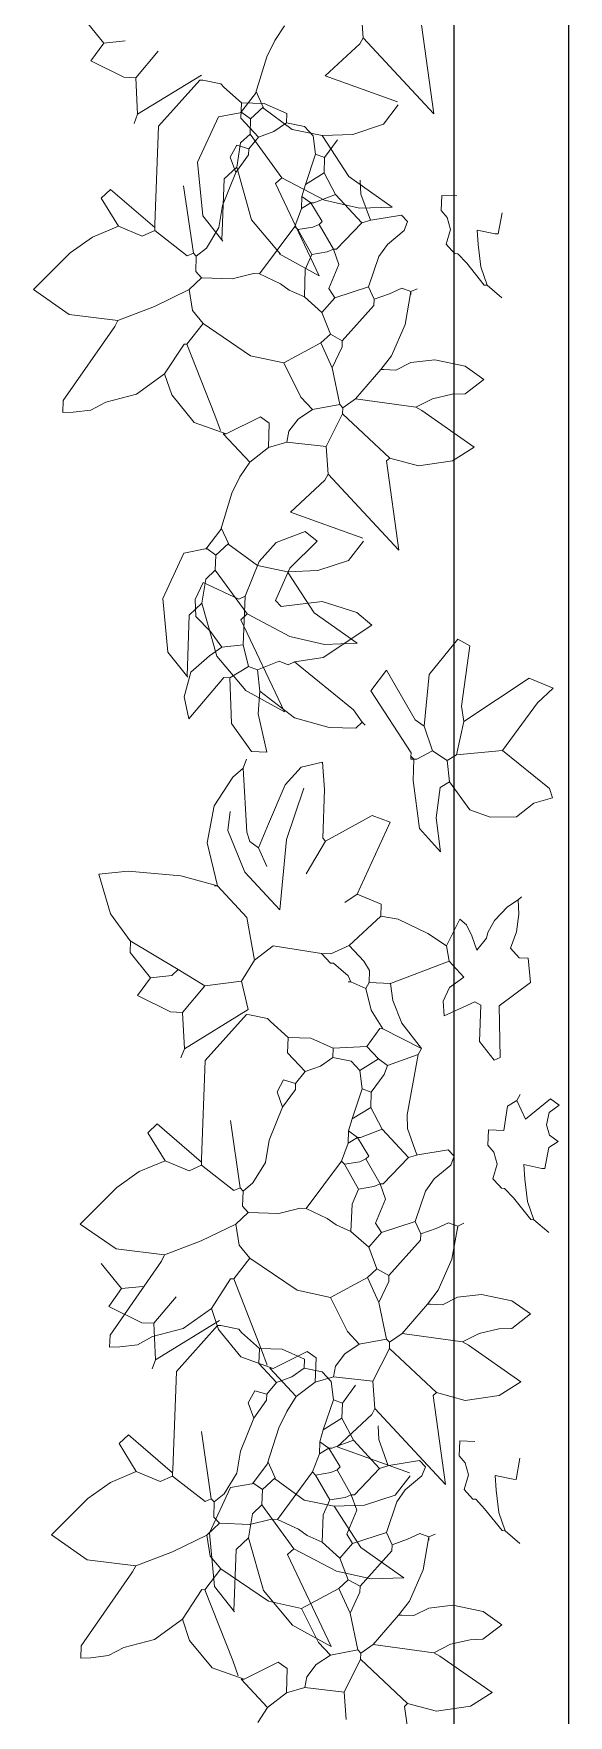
# Model space of a CAD drawing. Header units: millimetres. Extents: x 2667 to 2848, y -1 to 1765.
# Drawn here: x 2814.535 to 2815.001, y 1743.552 to 1745.02 of the extents above; entities that cross this region are included whole.
import ezdxf

# ---------------------------------------------------------------- set-up
doc = ezdxf.new("R2010")
doc.units = ezdxf.units.MM
doc.layers.add('PROIEZIONI', color=145, linetype='Continuous')
doc.layers.add('VERDE_giardino', color=74, linetype='Continuous', lineweight=9)

msp = doc.modelspace()

# ---------------------------------------------------------------- linework, layer by layer
at = {"layer": 'PROIEZIONI'}
for p, q in [((2814.9014, 1754.3571), (2814.9014, 1736.621)), ((2815.0014, 1754.3571), (2815.0014, 1736.621)), ((2814.9014, 1744.9036), (2814.9014, 1727.1674)), ((2815.0014, 1744.9036), (2815.0014, 1727.1674))]:
    msp.add_line(p, q, dxfattribs=at)
at = {"layer": 'VERDE_giardino'}
for p, q in [((2814.5959, 1745.0112), (2814.5782, 1745.0331)), ((2814.7536, 1745.0264), (2814.7452, 1745.0134)), ((2814.8205, 1745.0398), (2814.8222, 1745.0159)), ((2814.8839, 1744.9496), (2814.8731, 1745.0273)), ((2814.5959, 1745.0112), (2814.6146, 1745.0132)), ((2814.7452, 1745.0134), (2814.7382, 1744.9992)), ((2814.8194, 1745.0107), (2814.8222, 1745.0159)), ((2814.8222, 1745.0159), (2814.8839, 1744.9496)), ((2814.5959, 1745.0112), (2814.5848, 1744.9957)), ((2814.624, 1744.981), (2814.6434, 1745.0042)), ((2814.7382, 1744.9992), (2814.7283, 1744.9674)), ((2814.7892, 1744.9826), (2814.8194, 1745.0107)), ((2814.5848, 1744.9957), (2814.6134, 1744.9814)), ((2814.6255, 1744.9491), (2814.6813, 1744.9834)), ((2814.8523, 1744.9599), (2814.7892, 1744.9826)), ((2814.6134, 1744.9814), (2814.624, 1744.981)), ((2814.624, 1744.981), (2814.6255, 1744.9491)), ((2814.6797, 1744.979), (2814.6437, 1744.9389)), ((2814.6823, 1744.9789), (2814.6797, 1744.979)), ((2814.6823, 1744.9789), (2814.6981, 1744.9756)), ((2814.6981, 1744.9756), (2814.7007, 1744.9729)), ((2814.7007, 1744.9729), (2814.7161, 1744.9591)), ((2814.7289, 1744.9691), (2814.7351, 1744.9554)), ((2814.7283, 1744.9674), (2814.7154, 1744.9503)), ((2814.7161, 1744.9591), (2814.7156, 1744.9458)), ((2814.7161, 1744.9591), (2814.736, 1744.9584)), ((2814.7351, 1744.9554), (2814.7241, 1744.9452)), ((2814.7604, 1744.936), (2814.7345, 1744.955)), ((2814.736, 1744.9584), (2814.7556, 1744.9497)), ((2814.84, 1744.9404), (2814.8528, 1744.9574)), ((2814.6255, 1744.9491), (2814.6226, 1744.9412)), ((2814.6437, 1744.9389), (2814.6406, 1744.853)), ((2814.6962, 1744.947), (2814.6779, 1744.9074)), ((2814.6962, 1744.947), (2814.7164, 1744.9508)), ((2814.7156, 1744.9458), (2814.7309, 1744.9293)), ((2814.7164, 1744.9508), (2814.7241, 1744.9452)), ((2814.7236, 1744.9319), (2814.7241, 1744.9452)), ((2814.7444, 1744.9342), (2814.7553, 1744.9417)), ((2814.7553, 1744.9417), (2814.7556, 1744.9497)), ((2814.7553, 1744.9417), (2814.7711, 1744.9385)), ((2814.7711, 1744.9385), (2814.7787, 1744.9303)), ((2814.8132, 1744.9316), (2814.84, 1744.9404)), ((2814.712, 1744.9031), (2814.7154, 1744.9243)), ((2814.7154, 1744.9243), (2814.7236, 1744.9319)), ((2814.7226, 1744.919), (2814.7309, 1744.9293)), ((2814.7236, 1744.9319), (2814.7514, 1744.8937)), ((2814.7309, 1744.9293), (2814.7444, 1744.9342)), ((2814.7867, 1744.9307), (2814.7604, 1744.936)), ((2814.7787, 1744.9303), (2814.7808, 1744.9143)), ((2814.7867, 1744.9307), (2814.8132, 1744.9316)), ((2814.8098, 1744.8948), (2814.7867, 1744.9307)), ((2814.7887, 1744.9113), (2814.7999, 1744.9268)), ((2814.7064, 1744.9117), (2814.7121, 1744.9221)), ((2814.7112, 1744.8982), (2814.7064, 1744.9117)), ((2814.7112, 1744.8982), (2814.7224, 1744.9137)), ((2814.7121, 1744.9221), (2814.7226, 1744.919)), ((2814.7224, 1744.9137), (2814.7226, 1744.919)), ((2814.7719, 1744.888), (2814.7808, 1744.9143)), ((2814.7808, 1744.9143), (2814.7887, 1744.9113)), ((2814.7882, 1744.8981), (2814.7887, 1744.9113)), ((2814.6779, 1744.9074), (2814.6823, 1744.8606)), ((2814.6996, 1744.8694), (2814.7112, 1744.8982)), ((2814.701, 1744.8929), (2814.712, 1744.9031)), ((2814.7249, 1744.8571), (2814.712, 1744.9031)), ((2814.7719, 1744.888), (2814.7882, 1744.8981)), ((2814.7882, 1744.8981), (2814.7981, 1744.8791)), ((2814.8475, 1744.8682), (2814.8098, 1744.8948)), ((2814.5937, 1744.876), (2814.6019, 1744.8836)), ((2814.6019, 1744.8836), (2814.6405, 1744.8504)), ((2814.6742, 1744.8279), (2814.6657, 1744.8866)), ((2814.699, 1744.8394), (2814.701, 1744.8929)), ((2814.7514, 1744.8937), (2814.7459, 1744.8886)), ((2814.7459, 1744.8886), (2814.784, 1744.8083)), ((2814.7514, 1744.8937), (2814.7887, 1744.8742)), ((2814.7689, 1744.8775), (2814.7719, 1744.888)), ((2814.8198, 1744.8916), (2814.8204, 1744.8795)), ((2814.6087, 1744.8515), (2814.5937, 1744.876)), ((2814.6996, 1744.8694), (2814.6963, 1744.8502)), ((2814.7626, 1744.8512), (2814.7685, 1744.8669)), ((2814.7685, 1744.8669), (2814.7689, 1744.8775)), ((2814.7685, 1744.8669), (2814.7766, 1744.8719)), ((2814.7689, 1744.8775), (2814.7766, 1744.8719)), ((2814.7766, 1744.8719), (2814.7866, 1744.8557)), ((2814.7766, 1744.8719), (2814.7793, 1744.8718)), ((2814.7793, 1744.8718), (2814.7981, 1744.8791)), ((2814.7887, 1744.8742), (2814.819, 1744.8673)), ((2814.7981, 1744.8791), (2814.8211, 1744.8544)), ((2814.819, 1744.8673), (2814.8475, 1744.8682)), ((2814.8204, 1744.8795), (2814.8286, 1744.8566)), ((2814.8905, 1744.8651), (2814.891, 1744.8784)), ((2814.8956, 1744.8591), (2814.8905, 1744.8651)), ((2814.891, 1744.8784), (2814.9042, 1744.8779)), ((2814.5862, 1744.842), (2814.6087, 1744.8515)), ((2814.6087, 1744.8515), (2814.6296, 1744.8428)), ((2814.6404, 1744.8477), (2814.6405, 1744.8504)), ((2814.6405, 1744.8504), (2814.6406, 1744.853)), ((2814.6823, 1744.8606), (2814.6998, 1744.8385)), ((2814.7503, 1744.827), (2814.7249, 1744.8571)), ((2814.7319, 1744.8099), (2814.7626, 1744.8512)), ((2814.7626, 1744.8512), (2814.7652, 1744.8485)), ((2814.7652, 1744.8485), (2814.7785, 1744.8507)), ((2814.7785, 1744.8507), (2814.7839, 1744.8531)), ((2814.7866, 1744.8557), (2814.7839, 1744.8531)), ((2814.7839, 1744.8531), (2814.7964, 1744.8314)), ((2814.799, 1744.8313), (2814.8211, 1744.8544)), ((2814.8211, 1744.8544), (2814.8291, 1744.8568)), ((2814.8291, 1744.8568), (2814.8558, 1744.8611)), ((2814.8558, 1744.8611), (2814.8609, 1744.8556)), ((2814.8609, 1744.8556), (2814.858, 1744.8478)), ((2814.8986, 1744.8486), (2814.8956, 1744.8591)), ((2814.9402, 1744.8448), (2814.9435, 1744.8632)), ((2814.5666, 1744.8281), (2814.5862, 1744.842)), ((2814.6296, 1744.8428), (2814.6404, 1744.8477)), ((2814.6404, 1744.8477), (2814.6688, 1744.8255)), ((2814.6963, 1744.8502), (2814.6855, 1744.8323)), ((2814.7652, 1744.8485), (2814.7776, 1744.8268)), ((2814.8435, 1744.8356), (2814.836, 1744.825)), ((2814.858, 1744.8478), (2814.8435, 1744.8356)), ((2814.8947, 1744.8358), (2814.8986, 1744.8486)), ((2814.8998, 1744.8303), (2814.8947, 1744.8358)), ((2814.9217, 1744.8481), (2814.9375, 1744.8449)), ((2814.9228, 1744.8355), (2814.9217, 1744.8481)), ((2814.9375, 1744.8449), (2814.9402, 1744.8448)), ((2814.5348, 1744.7963), (2814.5666, 1744.8281)), ((2814.6688, 1744.8255), (2814.6742, 1744.8279)), ((2814.6742, 1744.8279), (2814.6767, 1744.8252)), ((2814.6767, 1744.8252), (2814.6762, 1744.8119)), ((2814.6855, 1744.8323), (2814.6767, 1744.8252)), ((2814.749, 1744.8275), (2814.784, 1744.8083)), ((2814.7718, 1744.8137), (2814.7776, 1744.8268)), ((2814.7776, 1744.8268), (2814.791, 1744.829)), ((2814.791, 1744.829), (2814.7964, 1744.8314)), ((2814.7964, 1744.8314), (2814.8012, 1744.818)), ((2814.7964, 1744.8314), (2814.799, 1744.8313)), ((2814.836, 1744.825), (2814.827, 1744.7985)), ((2814.8998, 1744.8303), (2814.9024, 1744.8276)), ((2814.9024, 1744.8276), (2814.905, 1744.8275)), ((2814.905, 1744.8275), (2814.9127, 1744.8192)), ((2814.9249, 1744.8159), (2814.9228, 1744.8355)), ((2814.6704, 1744.7962), (2814.6813, 1744.8064)), ((2814.6762, 1744.8119), (2814.6813, 1744.8064)), ((2814.6813, 1744.8064), (2814.7079, 1744.8055)), ((2814.7079, 1744.8055), (2814.7266, 1744.8101)), ((2814.7266, 1744.8101), (2814.7319, 1744.8099)), ((2814.7319, 1744.8099), (2814.7502, 1744.8013)), ((2814.771, 1744.7899), (2814.7718, 1744.8137)), ((2814.8012, 1744.818), (2814.7925, 1744.7971)), ((2814.9127, 1744.8192), (2814.9279, 1744.8001)), ((2814.9306, 1744.8), (2814.9249, 1744.8159)), ((2814.5659, 1744.7745), (2814.5348, 1744.7963)), ((2814.6704, 1744.7962), (2814.6402, 1744.7815)), ((2814.6733, 1744.7779), (2814.6704, 1744.7962)), ((2814.7502, 1744.8013), (2814.7579, 1744.7957)), ((2814.7579, 1744.7957), (2814.771, 1744.7899)), ((2814.7925, 1744.7971), (2814.7975, 1744.7889)), ((2814.7975, 1744.7889), (2814.827, 1744.7985)), ((2814.827, 1744.7985), (2814.8319, 1744.7877)), ((2814.8319, 1744.7877), (2814.8454, 1744.7925)), ((2814.8454, 1744.7925), (2814.8562, 1744.7974)), ((2814.8562, 1744.7974), (2814.864, 1744.7945)), ((2814.859, 1744.7657), (2814.864, 1744.7945)), ((2814.8639, 1744.7918), (2814.864, 1744.7945)), ((2814.864, 1744.7945), (2814.8694, 1744.7969)), ((2814.9279, 1744.8001), (2814.9306, 1744.8)), ((2814.9306, 1744.8), (2814.9434, 1744.7889)), ((2814.6402, 1744.7815), (2814.6083, 1744.7693)), ((2814.6826, 1744.7666), (2814.6733, 1744.7779)), ((2814.771, 1744.7899), (2814.7864, 1744.7761)), ((2814.7864, 1744.7761), (2814.7975, 1744.7889)), ((2814.8041, 1744.7515), (2814.8317, 1744.7824)), ((2814.8317, 1744.7824), (2814.8319, 1744.7877)), ((2814.5607, 1744.6994), (2814.6055, 1744.7641)), ((2814.6083, 1744.7693), (2814.5659, 1744.7745)), ((2814.6055, 1744.7641), (2814.6083, 1744.7693)), ((2814.6686, 1744.7485), (2814.6826, 1744.7666)), ((2814.6826, 1744.7666), (2814.724, 1744.7385)), ((2814.7864, 1744.7761), (2814.7937, 1744.7572)), ((2814.847, 1744.7385), (2814.859, 1744.7657)), ((2814.6491, 1744.7227), (2814.666, 1744.7486)), ((2814.666, 1744.7486), (2814.6686, 1744.7485)), ((2814.6686, 1744.7485), (2814.6929, 1744.6866)), ((2814.753, 1744.7322), (2814.7854, 1744.7496)), ((2814.7854, 1744.7496), (2814.7937, 1744.7572)), ((2814.7854, 1744.7496), (2814.7953, 1744.728)), ((2814.7937, 1744.7572), (2814.8041, 1744.7515)), ((2814.8039, 1744.7462), (2814.8041, 1744.7515)), ((2814.724, 1744.7385), (2814.753, 1744.7322)), ((2814.7953, 1744.728), (2814.8039, 1744.7462)), ((2814.8377, 1744.7264), (2814.847, 1744.7385)), ((2814.8849, 1744.7348), (2814.8639, 1744.7324)), ((2814.9113, 1744.7294), (2814.8849, 1744.7348)), ((2814.6246, 1744.705), (2814.6491, 1744.7227)), ((2814.6553, 1744.7042), (2814.6491, 1744.7227)), ((2814.753, 1744.7322), (2814.7678, 1744.7024)), ((2814.7953, 1744.728), (2814.802, 1744.6959)), ((2814.8155, 1744.7007), (2814.8377, 1744.7264)), ((2814.8377, 1744.7264), (2814.8403, 1744.7263)), ((2814.8509, 1744.7259), (2814.8403, 1744.7263)), ((2814.8639, 1744.7324), (2814.8509, 1744.7259)), ((2814.9276, 1744.7178), (2814.9113, 1744.7294)), ((2814.5978, 1744.698), (2814.6246, 1744.705)), ((2814.6748, 1744.6803), (2814.6553, 1744.7042)), ((2814.8827, 1744.7009), (2814.9, 1744.7048)), ((2814.9, 1744.7048), (2814.9112, 1744.7052)), ((2814.9276, 1744.7178), (2814.9112, 1744.7052)), ((2814.5603, 1744.6888), (2814.5607, 1744.6994)), ((2814.5692, 1744.6891), (2814.5603, 1744.6888)), ((2814.5846, 1744.6909), (2814.5692, 1744.6891)), ((2814.5978, 1744.698), (2814.5846, 1744.6909)), ((2814.778, 1744.6914), (2814.7656, 1744.6831)), ((2814.7678, 1744.7024), (2814.778, 1744.6914)), ((2814.778, 1744.6914), (2814.802, 1744.6959)), ((2814.802, 1744.6959), (2814.8046, 1744.6931)), ((2814.8044, 1744.6878), (2814.8046, 1744.6931)), ((2814.8046, 1744.6931), (2814.8155, 1744.7007)), ((2814.8155, 1744.7007), (2814.8683, 1744.6935)), ((2814.8683, 1744.6935), (2814.8827, 1744.7009)), ((2814.8683, 1744.6935), (2814.8735, 1744.6906)), ((2814.8735, 1744.6906), (2814.9192, 1744.6586)), ((2814.7029, 1744.6703), (2814.6748, 1744.6803)), ((2814.6929, 1744.6866), (2814.6977, 1744.6731)), ((2814.7029, 1744.6703), (2814.7327, 1744.6851)), ((2814.7327, 1744.6851), (2814.7404, 1744.6795)), ((2814.7404, 1744.6795), (2814.7396, 1744.6583)), ((2814.7656, 1744.6831), (2814.7575, 1744.6725)), ((2814.7901, 1744.6592), (2814.8044, 1744.6878)), ((2814.8044, 1744.6878), (2814.8455, 1744.6492)), ((2814.7003, 1744.6704), (2814.7233, 1744.6457)), ((2814.7003, 1744.6704), (2814.7029, 1744.6703)), ((2814.7396, 1744.6583), (2814.7557, 1744.6631)), ((2814.7575, 1744.6725), (2814.7557, 1744.6631)), ((2814.7557, 1744.6631), (2814.7901, 1744.6592)), ((2814.7233, 1744.6457), (2814.7148, 1744.6327)), ((2814.7233, 1744.6457), (2814.7396, 1744.6583)), ((2814.7901, 1744.6592), (2814.7919, 1744.6352)), ((2814.8427, 1744.6466), (2814.8455, 1744.6492)), ((2814.8535, 1744.5689), (2814.8427, 1744.6466)), ((2814.8706, 1744.6424), (2814.8455, 1744.6492)), ((2814.9002, 1744.6468), (2814.8706, 1744.6424)), ((2814.9192, 1744.6586), (2814.9002, 1744.6468)), ((2814.7148, 1744.6327), (2814.7078, 1744.6185)), ((2814.789, 1744.63), (2814.7919, 1744.6352)), ((2814.7919, 1744.6352), (2814.8535, 1744.5689)), ((2814.7078, 1744.6185), (2814.698, 1744.5867)), ((2814.7588, 1744.6019), (2814.789, 1744.63)), ((2814.822, 1744.5793), (2814.7588, 1744.6019)), ((2814.698, 1744.5867), (2814.6851, 1744.5696)), ((2814.6985, 1744.5884), (2814.7048, 1744.5747)), ((2814.7048, 1744.5747), (2814.6938, 1744.5645)), ((2814.73, 1744.5553), (2814.7042, 1744.5743)), ((2814.7464, 1744.5754), (2814.7317, 1744.5589)), ((2814.7718, 1744.585), (2814.7464, 1744.5754)), ((2814.7583, 1744.5531), (2814.7821, 1744.5767)), ((2814.7821, 1744.5767), (2814.7718, 1744.585)), ((2814.8096, 1744.5597), (2814.8225, 1744.5767)), ((2814.6658, 1744.5663), (2814.6475, 1744.5267)), ((2814.6658, 1744.5663), (2814.686, 1744.5701)), ((2814.686, 1744.5701), (2814.6938, 1744.5645)), ((2814.6933, 1744.5512), (2814.6938, 1744.5645)), ((2814.7317, 1744.5589), (2814.7193, 1744.5286)), ((2814.7828, 1744.551), (2814.8096, 1744.5597)), ((2814.6816, 1744.5225), (2814.685, 1744.5436)), ((2814.685, 1744.5436), (2814.6933, 1744.5512)), ((2814.6933, 1744.5512), (2814.7211, 1744.5131)), ((2814.7563, 1744.55), (2814.73, 1744.5553)), ((2814.7457, 1744.525), (2814.7583, 1744.5531)), ((2814.7563, 1744.55), (2814.7828, 1744.551)), ((2814.7795, 1744.5141), (2814.7563, 1744.55)), ((2814.6826, 1744.5405), (2814.6756, 1744.5256)), ((2814.6826, 1744.5405), (2814.7139, 1744.5261)), ((2814.7139, 1744.5261), (2814.7193, 1744.5286)), ((2814.7177, 1744.4862), (2814.7193, 1744.5286)), ((2814.6475, 1744.5267), (2814.6519, 1744.4799)), ((2814.6706, 1744.5122), (2814.6816, 1744.5225)), ((2814.6756, 1744.5256), (2814.6764, 1744.511)), ((2814.6946, 1744.4764), (2814.6816, 1744.5225)), ((2814.7211, 1744.5131), (2814.7156, 1744.508)), ((2814.7211, 1744.5131), (2814.7583, 1744.4935)), ((2814.7457, 1744.525), (2814.7508, 1744.5195)), ((2814.7866, 1744.524), (2814.7508, 1744.5195)), ((2814.8172, 1744.4875), (2814.7795, 1744.5141)), ((2814.8169, 1744.5144), (2814.7866, 1744.524)), ((2814.8298, 1744.5033), (2814.8169, 1744.5144)), ((2814.6687, 1744.4587), (2814.6706, 1744.5122)), ((2814.6764, 1744.511), (2814.689, 1744.4978)), ((2814.7156, 1744.508), (2814.7537, 1744.4277)), ((2814.7874, 1744.4752), (2814.8298, 1744.5033)), ((2814.6991, 1744.4842), (2814.6882, 1744.4766)), ((2814.689, 1744.4978), (2814.6991, 1744.4842)), ((2814.6991, 1744.4842), (2814.7177, 1744.4862)), ((2814.7177, 1744.4862), (2814.7224, 1744.4674)), ((2814.7583, 1744.4935), (2814.7886, 1744.4866)), ((2814.7886, 1744.4866), (2814.8172, 1744.4875)), ((2814.8799, 1744.4602), (2814.9049, 1744.4911)), ((2814.9049, 1744.4911), (2814.9153, 1744.4854)), ((2814.9153, 1744.4854), (2814.908, 1744.4326)), ((2814.6519, 1744.4799), (2814.6694, 1744.4579)), ((2814.6882, 1744.4766), (2814.672, 1744.4624)), ((2814.7199, 1744.4463), (2814.6946, 1744.4764)), ((2814.7302, 1744.4645), (2814.749, 1744.4718)), ((2814.749, 1744.4718), (2814.7569, 1744.4688)), ((2814.7569, 1744.4688), (2814.7623, 1744.4713)), ((2814.7623, 1744.4713), (2814.7874, 1744.4752)), ((2814.7623, 1744.4713), (2814.8139, 1744.4296)), ((2814.672, 1744.4624), (2814.6661, 1744.4407)), ((2814.6703, 1744.4216), (2814.7008, 1744.4576)), ((2814.7008, 1744.4576), (2814.7061, 1744.4574)), ((2814.7061, 1744.4574), (2814.7224, 1744.4674)), ((2814.7061, 1744.4574), (2814.7073, 1744.4175)), ((2814.7224, 1744.4674), (2814.7302, 1744.4645)), ((2814.7302, 1744.4645), (2814.7322, 1744.4458)), ((2814.8289, 1744.4461), (2814.8428, 1744.4642)), ((2814.8428, 1744.4642), (2814.8678, 1744.4208)), ((2814.8756, 1744.4152), (2814.8799, 1744.4602)), ((2814.9102, 1744.4193), (2814.9673, 1744.457)), ((2814.9673, 1744.457), (2814.9882, 1744.4483)), ((2814.6661, 1744.4407), (2814.6703, 1744.4216)), ((2814.7187, 1744.4468), (2814.7537, 1744.4277)), ((2814.7322, 1744.4458), (2814.7307, 1744.4261)), ((2814.7322, 1744.4458), (2814.7625, 1744.4225)), ((2814.8289, 1744.4461), (2814.8641, 1744.3918)), ((2814.9745, 1744.4355), (2814.9882, 1744.4483)), ((2814.7307, 1744.4261), (2814.7382, 1744.3925)), ((2814.8139, 1744.4296), (2814.8214, 1744.4187)), ((2814.908, 1744.4326), (2814.9102, 1744.4193)), ((2814.9438, 1744.3941), (2814.9745, 1744.4355)), ((2814.7073, 1744.4175), (2814.725, 1744.393)), ((2814.7625, 1744.4225), (2814.7928, 1744.4141)), ((2814.7928, 1744.4141), (2814.8159, 1744.4136)), ((2814.8159, 1744.4136), (2814.8214, 1744.4187)), ((2814.8214, 1744.4187), (2814.824, 1744.416)), ((2814.8678, 1744.4208), (2814.8756, 1744.4152)), ((2814.8756, 1744.4152), (2814.8827, 1744.3937)), ((2814.9038, 1744.3903), (2814.9102, 1744.4193)), ((2814.7177, 1744.3785), (2814.7206, 1744.3864)), ((2814.725, 1744.393), (2814.7382, 1744.3925)), ((2814.7869, 1744.3839), (2814.7681, 1744.3793)), ((2814.7886, 1744.36), (2814.7869, 1744.3839)), ((2814.8639, 1744.3864), (2814.864, 1744.3891)), ((2814.8639, 1744.3864), (2814.8666, 1744.3864)), ((2814.864, 1744.3891), (2814.8641, 1744.3918)), ((2814.864, 1744.3891), (2814.8666, 1744.3864)), ((2814.8666, 1744.3864), (2814.8659, 1744.3678)), ((2814.8666, 1744.3864), (2814.8692, 1744.3863)), ((2814.8692, 1744.3863), (2814.8827, 1744.3937)), ((2814.8827, 1744.3937), (2814.8957, 1744.3853)), ((2814.8957, 1744.3853), (2814.9038, 1744.3903)), ((2814.8957, 1744.3853), (2814.8977, 1744.3666)), ((2814.9038, 1744.3903), (2814.9438, 1744.3941)), ((2814.9438, 1744.3941), (2814.985, 1744.3608)), ((2814.6923, 1744.3458), (2814.7085, 1744.3708)), ((2814.7085, 1744.3708), (2814.7177, 1744.3785)), ((2814.7177, 1744.3785), (2814.7209, 1744.3227)), ((2814.7543, 1744.3639), (2814.7681, 1744.3793)), ((2814.8715, 1744.3259), (2814.8659, 1744.3678)), ((2814.8895, 1744.3616), (2814.8977, 1744.3666)), ((2814.8977, 1744.3666), (2814.9154, 1744.3421)), ((2814.7398, 1744.3299), (2814.7543, 1744.3639)), ((2814.7705, 1744.3611), (2814.7553, 1744.3163)), ((2814.7871, 1744.3176), (2814.7886, 1744.36)), ((2814.8859, 1744.3352), (2814.8895, 1744.3616)), ((2814.9713, 1744.348), (2814.9874, 1744.3528)), ((2814.985, 1744.3608), (2814.9874, 1744.3528)), ((2814.6861, 1744.3133), (2814.6923, 1744.3458)), ((2814.7041, 1744.3241), (2814.7064, 1744.3408)), ((2814.7896, 1744.3149), (2814.8303, 1744.3373)), ((2814.846, 1744.3314), (2814.8303, 1744.3373)), ((2814.9154, 1744.3421), (2814.9332, 1744.3358)), ((2814.9562, 1744.3362), (2814.9713, 1744.348)), ((2814.7192, 1744.2879), (2814.7041, 1744.3241)), ((2814.7209, 1744.3227), (2814.7233, 1744.3146)), ((2814.731, 1744.309), (2814.7398, 1744.3299)), ((2814.8172, 1744.2687), (2814.846, 1744.3314)), ((2814.8899, 1744.3057), (2814.8715, 1744.3259)), ((2814.8859, 1744.3352), (2814.8899, 1744.3057)), ((2814.9332, 1744.3358), (2814.9562, 1744.3362)), ((2814.6861, 1744.3133), (2814.6953, 1744.2758)), ((2814.7233, 1744.3146), (2814.731, 1744.309)), ((2814.731, 1744.309), (2814.7384, 1744.2928)), ((2814.7553, 1744.3163), (2814.7496, 1744.255)), ((2814.7896, 1744.3149), (2814.7727, 1744.2863)), ((2814.7896, 1744.3149), (2814.7871, 1744.3176)), ((2814.5918, 1744.2861), (2814.6174, 1744.2888)), ((2814.602, 1744.2516), (2814.5918, 1744.2861)), ((2814.6174, 1744.2888), (2814.6632, 1744.2847)), ((2814.6632, 1744.2847), (2814.6953, 1744.2758)), ((2814.7496, 1744.255), (2814.7192, 1744.2879)), ((2814.6953, 1744.2758), (2814.6927, 1744.2759)), ((2814.6953, 1744.2758), (2814.7209, 1744.2484)), ((2814.8172, 1744.2687), (2814.8063, 1744.2612)), ((2814.8172, 1744.2687), (2814.8381, 1744.26)), ((2814.9576, 1744.2636), (2814.9482, 1744.2575)), ((2814.9576, 1744.2636), (2814.9604, 1744.2662)), ((2814.9582, 1744.2513), (2814.9576, 1744.2636)), ((2814.619, 1744.2278), (2814.602, 1744.2516)), ((2814.8102, 1744.2239), (2814.8377, 1744.2494)), ((2814.8381, 1744.26), (2814.8377, 1744.2494)), ((2814.8528, 1744.2468), (2814.8377, 1744.2494)), ((2814.9482, 1744.2575), (2814.937, 1744.2457)), ((2814.9561, 1744.2358), (2814.9582, 1744.2513)), ((2814.7209, 1744.2484), (2814.7275, 1744.211)), ((2814.8789, 1744.2342), (2814.8528, 1744.2468)), ((2814.8951, 1744.2234), (2814.8789, 1744.2342)), ((2814.8951, 1744.2234), (2814.9066, 1744.2469)), ((2814.9124, 1744.2418), (2814.9066, 1744.2469)), ((2814.9171, 1744.2323), (2814.9124, 1744.2418)), ((2814.931, 1744.2352), (2814.9299, 1744.2301)), ((2814.937, 1744.2457), (2814.931, 1744.2352)), ((2814.9508, 1744.2214), (2814.9561, 1744.2358)), ((2814.6189, 1744.2176), (2814.6193, 1744.2282)), ((2814.6608, 1744.2028), (2814.619, 1744.2278)), ((2814.7275, 1744.211), (2814.7439, 1744.2236)), ((2814.7861, 1744.2168), (2814.7439, 1744.2236)), ((2814.794, 1744.2165), (2814.8102, 1744.2239)), ((2814.8102, 1744.2239), (2814.823, 1744.2101)), ((2814.8951, 1744.2234), (2814.8973, 1744.2101)), ((2814.9215, 1744.2198), (2814.9171, 1744.2323)), ((2814.9299, 1744.2301), (2814.9215, 1744.2198)), ((2814.9584, 1744.2132), (2814.9508, 1744.2214)), ((2814.6367, 1744.1957), (2814.6189, 1744.2176)), ((2814.7275, 1744.211), (2814.7162, 1744.1928)), ((2814.7861, 1744.2168), (2814.7937, 1744.2085)), ((2814.7861, 1744.2168), (2814.794, 1744.2165)), ((2814.7937, 1744.2085), (2814.7964, 1744.2085)), ((2814.7964, 1744.2085), (2814.8092, 1744.1974)), ((2814.823, 1744.2101), (2814.828, 1744.202)), ((2814.8462, 1744.1907), (2814.8973, 1744.2101)), ((2814.8973, 1744.2101), (2814.9101, 1744.1963)), ((2814.9664, 1744.2129), (2814.9584, 1744.2132)), ((2814.9664, 1744.2129), (2814.9683, 1744.1916)), ((2814.6367, 1744.1957), (2814.6255, 1744.1802)), ((2814.6367, 1744.1957), (2814.6553, 1744.1977)), ((2814.6553, 1744.1977), (2814.6608, 1744.2028)), ((2814.6608, 1744.2028), (2814.6842, 1744.1887)), ((2814.6842, 1744.1887), (2814.7162, 1744.1928)), ((2814.7162, 1744.1928), (2814.722, 1744.1679)), ((2814.8091, 1744.1921), (2814.8117, 1744.192)), ((2814.8092, 1744.1974), (2814.8117, 1744.192)), ((2814.8117, 1744.192), (2814.8248, 1744.1862)), ((2814.8248, 1744.1862), (2814.8276, 1744.1914)), ((2814.828, 1744.202), (2814.8276, 1744.1914)), ((2814.8276, 1744.1914), (2814.8462, 1744.1907)), ((2814.8482, 1744.1759), (2814.8462, 1744.1907)), ((2814.9101, 1744.1963), (2814.8976, 1744.1872)), ((2814.9683, 1744.1916), (2814.941, 1744.1713)), ((2814.6255, 1744.1802), (2814.6542, 1744.1659)), ((2814.6648, 1744.1655), (2814.6842, 1744.1887)), ((2814.8248, 1744.1862), (2814.8294, 1744.1674)), ((2814.8562, 1744.1561), (2814.8482, 1744.1759)), ((2814.8976, 1744.1872), (2814.8921, 1744.1752)), ((2814.6542, 1744.1659), (2814.6648, 1744.1655)), ((2814.6648, 1744.1655), (2814.6663, 1744.1336)), ((2814.6663, 1744.1336), (2814.722, 1744.1679)), ((2814.7204, 1744.1635), (2814.6845, 1744.1234)), ((2814.7231, 1744.1634), (2814.7204, 1744.1635)), ((2814.7231, 1744.1634), (2814.7389, 1744.1601)), ((2814.8294, 1744.1674), (2814.8394, 1744.1512)), ((2814.8921, 1744.1752), (2814.8929, 1744.1625)), ((2814.8929, 1744.1625), (2814.9199, 1744.1748)), ((2814.9199, 1744.1748), (2814.9251, 1744.1719)), ((2814.9251, 1744.1719), (2814.9239, 1744.1401)), ((2814.941, 1744.1713), (2814.942, 1744.1262)), ((2814.7389, 1744.1601), (2814.7414, 1744.1574)), ((2814.7414, 1744.1574), (2814.7569, 1744.1436)), ((2814.8256, 1744.1357), (2814.8368, 1744.1513)), ((2814.8368, 1744.1513), (2814.8394, 1744.1512)), ((2814.8394, 1744.1512), (2814.8733, 1744.134)), ((2814.8733, 1744.134), (2814.8562, 1744.1561)), ((2814.6663, 1744.1336), (2814.6633, 1744.1257)), ((2814.7569, 1744.1436), (2814.7564, 1744.1303)), ((2814.7569, 1744.1436), (2814.7768, 1744.1429)), ((2814.7768, 1744.1429), (2814.7963, 1744.1342)), ((2814.796, 1744.1262), (2814.7963, 1744.1342)), ((2814.7963, 1744.1342), (2814.8256, 1744.1357)), ((2814.8256, 1744.1357), (2814.8358, 1744.1248)), ((2814.8704, 1744.1288), (2814.8733, 1744.134)), ((2814.9239, 1744.1401), (2814.9366, 1744.1237)), ((2814.6845, 1744.1234), (2814.6813, 1744.0375)), ((2814.7564, 1744.1303), (2814.7717, 1744.1138)), ((2814.7717, 1744.1138), (2814.7852, 1744.1186)), ((2814.7852, 1744.1186), (2814.796, 1744.1262)), ((2814.796, 1744.1262), (2814.8118, 1744.123)), ((2814.8118, 1744.123), (2814.8195, 1744.1147)), ((2814.8195, 1744.1147), (2814.8358, 1744.1248)), ((2814.8358, 1744.1248), (2814.8435, 1744.1192)), ((2814.8406, 1744.1113), (2814.8435, 1744.1192)), ((2814.8435, 1744.1192), (2814.8704, 1744.1288)), ((2814.8704, 1744.1288), (2814.8606, 1744.0761)), ((2814.9366, 1744.1237), (2814.942, 1744.1262)), ((2814.7472, 1744.0961), (2814.7529, 1744.1065)), ((2814.7529, 1744.1065), (2814.7634, 1744.1035)), ((2814.7632, 1744.0982), (2814.7634, 1744.1035)), ((2814.7634, 1744.1035), (2814.7717, 1744.1138)), ((2814.8195, 1744.1147), (2814.8216, 1744.0987)), ((2814.8294, 1744.0958), (2814.8406, 1744.1113)), ((2814.752, 1744.0827), (2814.7472, 1744.0961)), ((2814.752, 1744.0827), (2814.7632, 1744.0982)), ((2814.8127, 1744.0725), (2814.8216, 1744.0987)), ((2814.8216, 1744.0987), (2814.8294, 1744.0958)), ((2814.8289, 1744.0825), (2814.8294, 1744.0958)), ((2814.9484, 1744.0835), (2814.9565, 1744.0885)), ((2814.9594, 1744.0937), (2814.9565, 1744.0885)), ((2814.9565, 1744.0885), (2814.9639, 1744.0723)), ((2814.9639, 1744.0723), (2814.9858, 1744.0901)), ((2814.9858, 1744.0901), (2814.9935, 1744.0845)), ((2814.7403, 1744.0539), (2814.752, 1744.0827)), ((2814.8096, 1744.062), (2814.8127, 1744.0725)), ((2814.8127, 1744.0725), (2814.8289, 1744.0825)), ((2814.8289, 1744.0825), (2814.8389, 1744.0636)), ((2814.8606, 1744.0761), (2814.8611, 1744.064)), ((2814.945, 1744.0624), (2814.9484, 1744.0835)), ((2814.9824, 1744.0673), (2814.9846, 1744.0781)), ((2814.9846, 1744.0781), (2814.9935, 1744.0845)), ((2814.6344, 1744.0604), (2814.6427, 1744.0681)), ((2814.6495, 1744.036), (2814.6344, 1744.0604)), ((2814.6427, 1744.0681), (2814.6813, 1744.0348)), ((2814.7149, 1744.0124), (2814.7065, 1744.0711)), ((2814.8092, 1744.0514), (2814.8096, 1744.062)), ((2814.8096, 1744.062), (2814.8174, 1744.0564)), ((2814.82, 1744.0563), (2814.8389, 1744.0636)), ((2814.8389, 1744.0636), (2814.8619, 1744.0389)), ((2814.8611, 1744.064), (2814.8693, 1744.0411)), ((2814.9312, 1744.0496), (2814.9317, 1744.0629)), ((2814.9317, 1744.0629), (2814.945, 1744.0624)), ((2814.9849, 1744.0582), (2814.9824, 1744.0673)), ((2814.9924, 1744.0527), (2814.9849, 1744.0582)), ((2814.7403, 1744.0539), (2814.7371, 1744.0346)), ((2814.8034, 1744.0357), (2814.8092, 1744.0514)), ((2814.8092, 1744.0514), (2814.8174, 1744.0564)), ((2814.8174, 1744.0564), (2814.8274, 1744.0401)), ((2814.8174, 1744.0564), (2814.82, 1744.0563)), ((2814.8699, 1744.0412), (2814.8966, 1744.0456)), ((2814.8966, 1744.0456), (2814.9017, 1744.0401)), ((2814.9364, 1744.0436), (2814.9312, 1744.0496)), ((2814.9393, 1744.0331), (2814.9364, 1744.0436)), ((2814.9809, 1744.0292), (2814.9842, 1744.0477)), ((2814.9842, 1744.0477), (2814.9924, 1744.0527)), ((2814.627, 1744.0265), (2814.6495, 1744.036)), ((2814.6495, 1744.036), (2814.6704, 1744.0273)), ((2814.6704, 1744.0273), (2814.6812, 1744.0322)), ((2814.6812, 1744.0322), (2814.6813, 1744.0348)), ((2814.6812, 1744.0322), (2814.7095, 1744.0099)), ((2814.6813, 1744.0348), (2814.6813, 1744.0375)), ((2814.7371, 1744.0346), (2814.7262, 1744.0168)), ((2814.7727, 1743.9944), (2814.8034, 1744.0357)), ((2814.8034, 1744.0357), (2814.8059, 1744.033)), ((2814.8059, 1744.033), (2814.8193, 1744.0351)), ((2814.8059, 1744.033), (2814.8184, 1744.0113)), ((2814.8193, 1744.0351), (2814.8247, 1744.0376)), ((2814.8274, 1744.0401), (2814.8247, 1744.0376)), ((2814.8247, 1744.0376), (2814.8371, 1744.0159)), ((2814.8398, 1744.0158), (2814.8619, 1744.0389)), ((2814.8619, 1744.0389), (2814.8699, 1744.0412)), ((2814.8988, 1744.0322), (2814.8842, 1744.0201)), ((2814.9017, 1744.0401), (2814.8988, 1744.0322)), ((2814.9355, 1744.0203), (2814.9393, 1744.0331)), ((2814.9625, 1744.0326), (2814.9783, 1744.0293)), ((2814.9635, 1744.0199), (2814.9625, 1744.0326)), ((2814.9783, 1744.0293), (2814.9809, 1744.0292)), ((2814.6073, 1744.0126), (2814.627, 1744.0265)), ((2814.7262, 1744.0168), (2814.7175, 1744.0096)), ((2814.8317, 1744.0134), (2814.8371, 1744.0159)), ((2814.8371, 1744.0159), (2814.8419, 1744.0025)), ((2814.8371, 1744.0159), (2814.8398, 1744.0158)), ((2814.8842, 1744.0201), (2814.8767, 1744.0095)), ((2814.9406, 1744.0148), (2814.9355, 1744.0203)), ((2814.9406, 1744.0148), (2814.9431, 1744.012)), ((2814.9657, 1744.0004), (2814.9635, 1744.0199)), ((2814.5755, 1743.9808), (2814.6073, 1744.0126)), ((2814.7095, 1744.0099), (2814.7149, 1744.0124)), ((2814.7149, 1744.0124), (2814.7175, 1744.0096)), ((2814.7175, 1744.0096), (2814.717, 1743.9964)), ((2814.8126, 1743.9982), (2814.8184, 1744.0113)), ((2814.8184, 1744.0113), (2814.8317, 1744.0134)), ((2814.8419, 1744.0025), (2814.8332, 1743.9815)), ((2814.8767, 1744.0095), (2814.8678, 1743.9829)), ((2814.9431, 1744.012), (2814.9458, 1744.0119)), ((2814.9458, 1744.0119), (2814.9535, 1744.0037)), ((2814.9535, 1744.0037), (2814.9687, 1743.9846)), ((2814.9713, 1743.9845), (2814.9657, 1744.0004)), ((2814.7111, 1743.9807), (2814.7221, 1743.9909)), ((2814.717, 1743.9964), (2814.7221, 1743.9909)), ((2814.7221, 1743.9909), (2814.7486, 1743.9899)), ((2814.7486, 1743.9899), (2814.7674, 1743.9946)), ((2814.7674, 1743.9946), (2814.7727, 1743.9944)), ((2814.7727, 1743.9944), (2814.7909, 1743.9857)), ((2814.7909, 1743.9857), (2814.7987, 1743.9802)), ((2814.8117, 1743.9744), (2814.8126, 1743.9982)), ((2814.9687, 1743.9846), (2814.9713, 1743.9845)), ((2814.9713, 1743.9845), (2814.9842, 1743.9734)), ((2814.6067, 1743.959), (2814.5755, 1743.9808)), ((2814.7111, 1743.9807), (2814.681, 1743.966)), ((2814.714, 1743.9624), (2814.7111, 1743.9807)), ((2814.7987, 1743.9802), (2814.8117, 1743.9744)), ((2814.8117, 1743.9744), (2814.8272, 1743.9605)), ((2814.8272, 1743.9605), (2814.8382, 1743.9734)), ((2814.8332, 1743.9815), (2814.8382, 1743.9734)), ((2814.8382, 1743.9734), (2814.8678, 1743.9829)), ((2814.8678, 1743.9829), (2814.8727, 1743.9721)), ((2814.8725, 1743.9668), (2814.8727, 1743.9721)), ((2814.8727, 1743.9721), (2814.8861, 1743.977)), ((2814.8861, 1743.977), (2814.8969, 1743.9819)), ((2814.8969, 1743.9819), (2814.9048, 1743.9789)), ((2814.8997, 1743.9502), (2814.9048, 1743.9789)), ((2814.9047, 1743.9763), (2814.9048, 1743.9789)), ((2814.9048, 1743.9789), (2814.9102, 1743.9814)), ((2814.6491, 1743.9538), (2814.6067, 1743.959)), ((2814.681, 1743.966), (2814.6491, 1743.9538)), ((2814.7233, 1743.9511), (2814.714, 1743.9624)), ((2814.8272, 1743.9605), (2814.8344, 1743.9417)), ((2814.8448, 1743.936), (2814.8725, 1743.9668)), ((2814.6116, 1743.9244), (2814.5938, 1743.9463)), ((2814.6015, 1743.8838), (2814.6463, 1743.9485)), ((2814.6463, 1743.9485), (2814.6491, 1743.9538)), ((2814.7094, 1743.933), (2814.7233, 1743.9511)), ((2814.7233, 1743.9511), (2814.7648, 1743.923)), ((2814.8262, 1743.934), (2814.8344, 1743.9417)), ((2814.8344, 1743.9417), (2814.8448, 1743.936)), ((2814.8878, 1743.923), (2814.8997, 1743.9502)), ((2814.6116, 1743.9244), (2814.6302, 1743.9264)), ((2814.6899, 1743.9072), (2814.7067, 1743.9331)), ((2814.7067, 1743.9331), (2814.7094, 1743.933)), ((2814.7094, 1743.933), (2814.7337, 1743.8711)), ((2814.7937, 1743.9166), (2814.8262, 1743.934)), ((2814.8262, 1743.934), (2814.836, 1743.9124)), ((2814.836, 1743.9124), (2814.8446, 1743.9307)), ((2814.8446, 1743.9307), (2814.8448, 1743.936)), ((2814.6116, 1743.9244), (2814.6004, 1743.9089)), ((2814.6397, 1743.8942), (2814.6591, 1743.9174)), ((2814.7648, 1743.923), (2814.7937, 1743.9166)), ((2814.7937, 1743.9166), (2814.8086, 1743.8869)), ((2814.836, 1743.9124), (2814.8428, 1743.8803)), ((2814.8784, 1743.9109), (2814.8878, 1743.923)), ((2814.9047, 1743.9169), (2814.8917, 1743.9104)), ((2814.9257, 1743.9193), (2814.9047, 1743.9169)), ((2814.9521, 1743.9138), (2814.9257, 1743.9193)), ((2814.9683, 1743.9023), (2814.9521, 1743.9138)), ((2814.6004, 1743.9089), (2814.6291, 1743.8946)), ((2814.6412, 1743.8623), (2814.6969, 1743.8966)), ((2814.6653, 1743.8895), (2814.6899, 1743.9072)), ((2814.696, 1743.8887), (2814.6899, 1743.9072)), ((2814.8563, 1743.8852), (2814.8784, 1743.9109)), ((2814.8784, 1743.9109), (2814.8811, 1743.9108)), ((2814.8917, 1743.9104), (2814.8811, 1743.9108)), ((2814.9683, 1743.9023), (2814.952, 1743.8896)), ((2814.6011, 1743.8732), (2814.6015, 1743.8838)), ((2814.6385, 1743.8825), (2814.6253, 1743.8754)), ((2814.6291, 1743.8946), (2814.6397, 1743.8942)), ((2814.6385, 1743.8825), (2814.6653, 1743.8895)), ((2814.6397, 1743.8942), (2814.6412, 1743.8623)), ((2814.6953, 1743.8922), (2814.6594, 1743.8521)), ((2814.698, 1743.8921), (2814.6953, 1743.8922)), ((2814.7156, 1743.8648), (2814.696, 1743.8887)), ((2814.698, 1743.8921), (2814.7138, 1743.8889)), ((2814.7138, 1743.8889), (2814.7163, 1743.8861)), ((2814.7163, 1743.8861), (2814.7318, 1743.8723)), ((2814.8086, 1743.8869), (2814.8188, 1743.8759)), ((2814.8454, 1743.8776), (2814.8563, 1743.8852)), ((2814.8563, 1743.8852), (2814.9091, 1743.8779)), ((2814.9091, 1743.8779), (2814.9235, 1743.8854)), ((2814.9235, 1743.8854), (2814.9407, 1743.8893)), ((2814.9407, 1743.8893), (2814.952, 1743.8896)), ((2814.6099, 1743.8735), (2814.6011, 1743.8732)), ((2814.6253, 1743.8754), (2814.6099, 1743.8735)), ((2814.7318, 1743.8723), (2814.7313, 1743.859)), ((2814.7318, 1743.8723), (2814.7517, 1743.8716)), ((2814.7337, 1743.8711), (2814.7385, 1743.8576)), ((2814.7437, 1743.8548), (2814.7734, 1743.8696)), ((2814.7517, 1743.8716), (2814.7712, 1743.8629)), ((2814.7734, 1743.8696), (2814.7812, 1743.864)), ((2814.8063, 1743.8676), (2814.7983, 1743.8569)), ((2814.8188, 1743.8759), (2814.8063, 1743.8676)), ((2814.8188, 1743.8759), (2814.8428, 1743.8803)), ((2814.8309, 1743.8436), (2814.8452, 1743.8723)), ((2814.8428, 1743.8803), (2814.8454, 1743.8776)), ((2814.8452, 1743.8723), (2814.8454, 1743.8776)), ((2814.8452, 1743.8723), (2814.8862, 1743.8337)), ((2814.9091, 1743.8779), (2814.9143, 1743.8751)), ((2814.9143, 1743.8751), (2814.96, 1743.8431)), ((2814.6412, 1743.8623), (2814.6382, 1743.8545)), ((2814.7437, 1743.8548), (2814.7156, 1743.8648)), ((2814.7313, 1743.859), (2814.7466, 1743.8426)), ((2814.741, 1743.8549), (2814.764, 1743.8302)), ((2814.741, 1743.8549), (2814.7437, 1743.8548)), ((2814.76, 1743.8474), (2814.7709, 1743.8549)), ((2814.7709, 1743.8549), (2814.7712, 1743.8629)), ((2814.7709, 1743.8549), (2814.7867, 1743.8517)), ((2814.7812, 1743.864), (2814.7804, 1743.8428)), ((2814.7983, 1743.8569), (2814.7965, 1743.8475)), ((2814.6594, 1743.8521), (2814.6562, 1743.7662)), ((2814.7383, 1743.8323), (2814.7466, 1743.8426)), ((2814.7466, 1743.8426), (2814.76, 1743.8474)), ((2814.764, 1743.8302), (2814.7804, 1743.8428)), ((2814.7804, 1743.8428), (2814.7965, 1743.8475)), ((2814.7867, 1743.8517), (2814.7944, 1743.8435)), ((2814.7944, 1743.8435), (2814.7965, 1743.8275)), ((2814.7965, 1743.8475), (2814.8309, 1743.8436)), ((2814.8043, 1743.8245), (2814.8155, 1743.8401)), ((2814.8309, 1743.8436), (2814.8326, 1743.8197)), ((2814.96, 1743.8431), (2814.941, 1743.8313)), ((2814.7221, 1743.8249), (2814.7278, 1743.8353)), ((2814.7269, 1743.8114), (2814.7221, 1743.8249)), ((2814.7269, 1743.8114), (2814.7381, 1743.827)), ((2814.7278, 1743.8353), (2814.7383, 1743.8323)), ((2814.7381, 1743.827), (2814.7383, 1743.8323)), ((2814.764, 1743.8302), (2814.7556, 1743.8172)), ((2814.7875, 1743.8013), (2814.7965, 1743.8275)), ((2814.7965, 1743.8275), (2814.8043, 1743.8245)), ((2814.8038, 1743.8113), (2814.8043, 1743.8245)), ((2814.8835, 1743.8311), (2814.8862, 1743.8337)), ((2814.8943, 1743.7534), (2814.8835, 1743.8311)), ((2814.9114, 1743.8269), (2814.8862, 1743.8337)), ((2814.941, 1743.8313), (2814.9114, 1743.8269)), ((2814.7152, 1743.7827), (2814.7269, 1743.8114)), ((2814.7556, 1743.8172), (2814.7486, 1743.803)), ((2814.7875, 1743.8013), (2814.8038, 1743.8113)), ((2814.7996, 1743.7864), (2814.8298, 1743.8145)), ((2814.8038, 1743.8113), (2814.8138, 1743.7923)), ((2814.8298, 1743.8145), (2814.8326, 1743.8197)), ((2814.8326, 1743.8197), (2814.8943, 1743.7534)), ((2814.6093, 1743.7892), (2814.6175, 1743.7968)), ((2814.6175, 1743.7968), (2814.6561, 1743.7636)), ((2814.6898, 1743.7411), (2814.6813, 1743.7998)), ((2814.7486, 1743.803), (2814.7387, 1743.7712)), ((2814.7845, 1743.7908), (2814.7875, 1743.8013)), ((2814.8354, 1743.8048), (2814.836, 1743.7928)), ((2814.6243, 1743.7648), (2814.6093, 1743.7892)), ((2814.7152, 1743.7827), (2814.712, 1743.7634)), ((2814.7782, 1743.7645), (2814.7841, 1743.7802)), ((2814.7841, 1743.7802), (2814.7845, 1743.7908)), ((2814.7841, 1743.7802), (2814.7923, 1743.7852)), ((2814.7845, 1743.7908), (2814.7923, 1743.7852)), ((2814.7923, 1743.7852), (2814.8023, 1743.7689)), ((2814.7923, 1743.7852), (2814.7949, 1743.7851)), ((2814.7949, 1743.7851), (2814.8138, 1743.7923)), ((2814.8627, 1743.7637), (2814.7996, 1743.7864)), ((2814.8138, 1743.7923), (2814.8367, 1743.7676)), ((2814.836, 1743.7928), (2814.8442, 1743.7698)), ((2814.9061, 1743.7784), (2814.9066, 1743.7916)), ((2814.9066, 1743.7916), (2814.9199, 1743.7911)), ((2814.6019, 1743.7552), (2814.6243, 1743.7648)), ((2814.6243, 1743.7648), (2814.6453, 1743.756)), ((2814.6561, 1743.7636), (2814.6562, 1743.7662)), ((2814.7387, 1743.7712), (2814.7258, 1743.7541)), ((2814.7393, 1743.7729), (2814.7455, 1743.7592)), ((2814.7475, 1743.7231), (2814.7782, 1743.7645)), ((2814.7782, 1743.7645), (2814.7808, 1743.7617)), ((2814.7941, 1743.7639), (2814.7995, 1743.7663)), ((2814.8023, 1743.7689), (2814.7995, 1743.7663)), ((2814.7995, 1743.7663), (2814.812, 1743.7446)), ((2814.8147, 1743.7445), (2814.8367, 1743.7676)), ((2814.8367, 1743.7676), (2814.8448, 1743.77)), ((2814.8448, 1743.77), (2814.8715, 1743.7743)), ((2814.8715, 1743.7743), (2814.8766, 1743.7688)), ((2814.8766, 1743.7688), (2814.8736, 1743.761)), ((2814.9113, 1743.7724), (2814.9061, 1743.7784)), ((2814.9142, 1743.7618), (2814.9113, 1743.7724)), ((2814.9558, 1743.758), (2814.9591, 1743.7764)), ((2814.5822, 1743.7413), (2814.6019, 1743.7552)), ((2814.6453, 1743.756), (2814.656, 1743.7609)), ((2814.656, 1743.7609), (2814.6561, 1743.7636)), ((2814.656, 1743.7609), (2814.6844, 1743.7387)), ((2814.7066, 1743.7508), (2814.6883, 1743.7112)), ((2814.712, 1743.7634), (2814.7011, 1743.7455)), ((2814.7066, 1743.7508), (2814.7268, 1743.7545)), ((2814.7268, 1743.7545), (2814.7345, 1743.749)), ((2814.7455, 1743.7592), (2814.7345, 1743.749)), ((2814.7708, 1743.7398), (2814.7449, 1743.7587)), ((2814.7808, 1743.7617), (2814.7941, 1743.7639)), ((2814.7808, 1743.7617), (2814.7933, 1743.74)), ((2814.8504, 1743.7442), (2814.8632, 1743.7612)), ((2814.8736, 1743.761), (2814.8591, 1743.7489)), ((2814.9104, 1743.749), (2814.9142, 1743.7618)), ((2814.9374, 1743.7613), (2814.9532, 1743.7581)), ((2814.9384, 1743.7487), (2814.9374, 1743.7613)), ((2814.9532, 1743.7581), (2814.9558, 1743.758)), ((2814.5504, 1743.7096), (2814.5822, 1743.7413)), ((2814.6844, 1743.7387), (2814.6898, 1743.7411)), ((2814.6898, 1743.7411), (2814.6924, 1743.7384)), ((2814.6924, 1743.7384), (2814.6919, 1743.7251)), ((2814.7011, 1743.7455), (2814.6924, 1743.7384)), ((2814.7258, 1743.728), (2814.734, 1743.7357)), ((2814.734, 1743.7357), (2814.7345, 1743.749)), ((2814.734, 1743.7357), (2814.7618, 1743.6975)), ((2814.7971, 1743.7345), (2814.7708, 1743.7398)), ((2814.7875, 1743.727), (2814.7933, 1743.74)), ((2814.7933, 1743.74), (2814.8066, 1743.7422)), ((2814.7971, 1743.7345), (2814.8236, 1743.7354)), ((2814.8066, 1743.7422), (2814.812, 1743.7446)), ((2814.812, 1743.7446), (2814.8168, 1743.7312)), ((2814.812, 1743.7446), (2814.8147, 1743.7445)), ((2814.8236, 1743.7354), (2814.8504, 1743.7442)), ((2814.8516, 1743.7383), (2814.8427, 1743.7117)), ((2814.8591, 1743.7489), (2814.8516, 1743.7383)), ((2814.9155, 1743.7435), (2814.9104, 1743.749)), ((2814.9155, 1743.7435), (2814.918, 1743.7408)), ((2814.918, 1743.7408), (2814.9207, 1743.7407)), ((2814.9207, 1743.7407), (2814.9283, 1743.7324)), ((2814.9406, 1743.7291), (2814.9384, 1743.7487)), ((2814.6919, 1743.7251), (2814.697, 1743.7197)), ((2814.7224, 1743.7069), (2814.7258, 1743.728)), ((2814.7235, 1743.7187), (2814.7422, 1743.7233)), ((2814.7422, 1743.7233), (2814.7475, 1743.7231)), ((2814.7475, 1743.7231), (2814.7658, 1743.7145)), ((2814.7866, 1743.7031), (2814.7875, 1743.727)), ((2814.8202, 1743.6986), (2814.7971, 1743.7345)), ((2814.8168, 1743.7312), (2814.8081, 1743.7103)), ((2814.9283, 1743.7324), (2814.9436, 1743.7133)), ((2814.9462, 1743.7132), (2814.9406, 1743.7291)), ((2814.5816, 1743.6877), (2814.5504, 1743.7096)), ((2814.686, 1743.7094), (2814.6559, 1743.6948)), ((2814.686, 1743.7094), (2814.697, 1743.7197)), ((2814.6889, 1743.6911), (2814.686, 1743.7094)), ((2814.6883, 1743.7112), (2814.6927, 1743.6644)), ((2814.697, 1743.7197), (2814.7235, 1743.7187)), ((2814.7114, 1743.6967), (2814.7224, 1743.7069)), ((2814.7353, 1743.6609), (2814.7224, 1743.7069)), ((2814.7658, 1743.7145), (2814.7736, 1743.7089)), ((2814.7736, 1743.7089), (2814.7866, 1743.7031)), ((2814.8081, 1743.7103), (2814.8131, 1743.7021)), ((2814.8131, 1743.7021), (2814.8427, 1743.7117)), ((2814.8427, 1743.7117), (2814.8476, 1743.7009)), ((2814.8476, 1743.7009), (2814.861, 1743.7057)), ((2814.861, 1743.7057), (2814.8718, 1743.7106)), ((2814.8718, 1743.7106), (2814.8797, 1743.7077)), ((2814.8746, 1743.6789), (2814.8797, 1743.7077)), ((2814.8796, 1743.705), (2814.8797, 1743.7077)), ((2814.8797, 1743.7077), (2814.8851, 1743.7101)), ((2814.9436, 1743.7133), (2814.9462, 1743.7132)), ((2814.9462, 1743.7132), (2814.9591, 1743.7021)), ((2814.6559, 1743.6948), (2814.624, 1743.6825)), ((2814.6982, 1743.6798), (2814.6889, 1743.6911)), ((2814.7094, 1743.6432), (2814.7114, 1743.6967)), ((2814.7618, 1743.6975), (2814.7563, 1743.6924)), ((2814.7563, 1743.6924), (2814.7945, 1743.6121)), ((2814.7618, 1743.6975), (2814.7991, 1743.678)), ((2814.7866, 1743.7031), (2814.802, 1743.6893)), ((2814.802, 1743.6893), (2814.8131, 1743.7021)), ((2814.8197, 1743.6648), (2814.8474, 1743.6956)), ((2814.8579, 1743.672), (2814.8202, 1743.6986)), ((2814.8474, 1743.6956), (2814.8476, 1743.7009)), ((2814.5763, 1743.6126), (2814.6212, 1743.6773)), ((2814.624, 1743.6825), (2814.5816, 1743.6877)), ((2814.6212, 1743.6773), (2814.624, 1743.6825)), ((2814.6843, 1743.6617), (2814.6982, 1743.6798)), ((2814.6982, 1743.6798), (2814.7396, 1743.6517)), ((2814.7991, 1743.678), (2814.8294, 1743.6711)), ((2814.802, 1743.6893), (2814.8093, 1743.6704)), ((2814.8627, 1743.6517), (2814.8746, 1743.6789)), ((2814.6648, 1743.6359), (2814.6816, 1743.6618)), ((2814.6816, 1743.6618), (2814.6843, 1743.6617)), ((2814.6843, 1743.6617), (2814.7086, 1743.5998)), ((2814.6927, 1743.6644), (2814.7102, 1743.6423)), ((2814.7686, 1743.6454), (2814.8011, 1743.6628)), ((2814.8011, 1743.6628), (2814.8093, 1743.6704)), ((2814.8011, 1743.6628), (2814.8109, 1743.6412)), ((2814.8093, 1743.6704), (2814.8197, 1743.6648)), ((2814.8195, 1743.6595), (2814.8197, 1743.6648)), ((2814.8294, 1743.6711), (2814.8579, 1743.672)), ((2814.7607, 1743.6308), (2814.7353, 1743.6609)), ((2814.7396, 1743.6517), (2814.7686, 1743.6454)), ((2814.8109, 1743.6412), (2814.8195, 1743.6595)), ((2814.8533, 1743.6396), (2814.8627, 1743.6517)), ((2814.9006, 1743.6481), (2814.8796, 1743.6457)), ((2814.927, 1743.6426), (2814.9006, 1743.6481)), ((2814.6402, 1743.6182), (2814.6648, 1743.6359)), ((2814.6709, 1743.6174), (2814.6648, 1743.6359)), ((2814.7686, 1743.6454), (2814.7834, 1743.6157)), ((2814.8109, 1743.6412), (2814.8177, 1743.6091)), ((2814.8311, 1743.6139), (2814.8533, 1743.6396)), ((2814.8533, 1743.6396), (2814.856, 1743.6395)), ((2814.8666, 1743.6392), (2814.856, 1743.6395)), ((2814.8796, 1743.6457), (2814.8666, 1743.6392)), ((2814.9432, 1743.6311), (2814.927, 1743.6426)), ((2814.6134, 1743.6112), (2814.6402, 1743.6182)), ((2814.7594, 1743.6313), (2814.7945, 1743.6121)), ((2814.8984, 1743.6142), (2814.9156, 1743.6181)), ((2814.9156, 1743.6181), (2814.9268, 1743.6184)), ((2814.9432, 1743.6311), (2814.9268, 1743.6184)), ((2814.576, 1743.602), (2814.5763, 1743.6126)), ((2814.6002, 1743.6042), (2814.5848, 1743.6023)), ((2814.6134, 1743.6112), (2814.6002, 1743.6042)), ((2814.6905, 1743.5936), (2814.6709, 1743.6174)), ((2814.7937, 1743.6047), (2814.7812, 1743.5964)), ((2814.7834, 1743.6157), (2814.7937, 1743.6047)), ((2814.7937, 1743.6047), (2814.8177, 1743.6091)), ((2814.8177, 1743.6091), (2814.8202, 1743.6064)), ((2814.8201, 1743.6011), (2814.8202, 1743.6064)), ((2814.8202, 1743.6064), (2814.8311, 1743.6139)), ((2814.8311, 1743.6139), (2814.8839, 1743.6067)), ((2814.8839, 1743.6067), (2814.8984, 1743.6142)), ((2814.8839, 1743.6067), (2814.8892, 1743.6038)), ((2814.8892, 1743.6038), (2814.9348, 1743.5719)), ((2814.5848, 1743.6023), (2814.576, 1743.602)), ((2814.7186, 1743.5835), (2814.6905, 1743.5936)), ((2814.7086, 1743.5998), (2814.7134, 1743.5864)), ((2814.7186, 1743.5835), (2814.7483, 1743.5984)), ((2814.7483, 1743.5984), (2814.7561, 1743.5928)), ((2814.7561, 1743.5928), (2814.7553, 1743.5716)), ((2814.7812, 1743.5964), (2814.7732, 1743.5857)), ((2814.8057, 1743.5724), (2814.8201, 1743.6011)), ((2814.8201, 1743.6011), (2814.8611, 1743.5624)), ((2814.7159, 1743.5836), (2814.7389, 1743.5589)), ((2814.7159, 1743.5836), (2814.7186, 1743.5835)), ((2814.7553, 1743.5716), (2814.7714, 1743.5763)), ((2814.7732, 1743.5857), (2814.7714, 1743.5763)), ((2814.7714, 1743.5763), (2814.8057, 1743.5724)), ((2814.7389, 1743.5589), (2814.7305, 1743.5459)), ((2814.7389, 1743.5589), (2814.7553, 1743.5716)), ((2814.8057, 1743.5724), (2814.8075, 1743.5484)), ((2814.8584, 1743.5598), (2814.8611, 1743.5624)), ((2814.8692, 1743.4821), (2814.8584, 1743.5598)), ((2814.8863, 1743.5557), (2814.8611, 1743.5624)), ((2814.9159, 1743.56), (2814.8863, 1743.5557)), ((2814.9348, 1743.5719), (2814.9159, 1743.56))]:
    msp.add_line(p, q, dxfattribs=at)
for centre, start, end in [((2814.6437, 1744.9389), 137.7572, 177.5602), ((2814.6962, 1744.947), 100.7175, 155.4465), ((2814.6658, 1744.5663), 100.7175, 155.4465), ((2814.6845, 1744.1234), 137.7572, 177.5602), ((2814.6594, 1743.8521), 137.7572, 177.5602), ((2814.7066, 1743.7508), 100.7175, 155.4465)]:
    msp.add_arc(centre, 0.000000331, start, end, dxfattribs=at)

doc.saveas('drawing.dxf')
